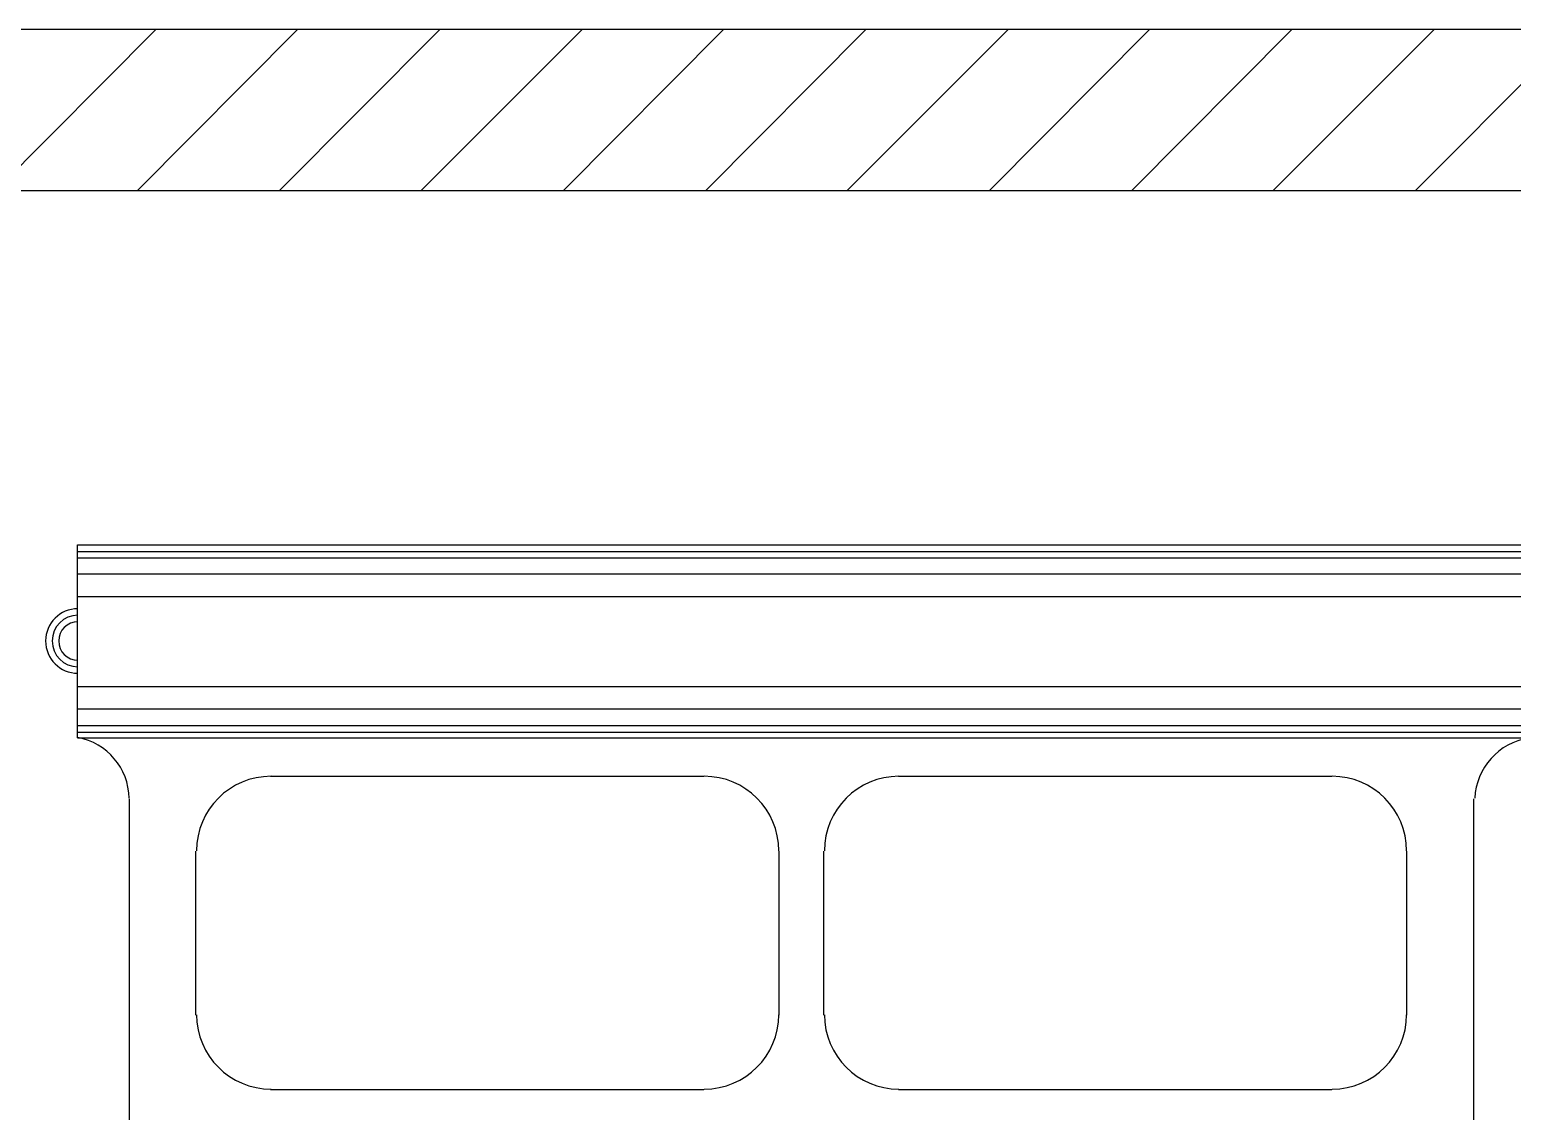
# Model space of a CAD drawing. Header units: millimetres. Extents: x 43 to 258, y 87 to 343.
# Drawn here: x 212.36 to 233.98, y 300.07 to 315.85 of the extents above; entities that cross this region are included whole.
import ezdxf

# ---------------------------------------------------------------- set-up
doc = ezdxf.new("R2010")
doc.units = ezdxf.units.MM
doc.header["$MEASUREMENT"] = 0
doc.layers.get('0').update_dxf_attribs({"linetype": 'CONTINUOUS'})

msp = doc.modelspace()

# ---------------------------------------------------------------- linework, layer by layer
at = {"color": 0, "linetype": 'Continuous', "lineweight": 25, "true_color": 0x000007}
for p, q in [((237.603, 315.849), (67.783, 315.849)), ((211.864, 313.499), (214.203, 315.849)), ((213.928, 313.499), (216.267, 315.849)), ((216.002, 313.499), (218.341, 315.849)), ((218.066, 313.499), (220.416, 315.849)), ((220.14, 313.499), (222.479, 315.849)), ((222.215, 313.499), (224.554, 315.849)), ((224.278, 313.499), (226.628, 315.849)), ((226.353, 313.499), (228.692, 315.849)), ((228.427, 313.499), (230.766, 315.849)), ((230.491, 313.499), (232.84, 315.849)), ((232.565, 313.499), (234.904, 315.849)), ((235.264, 313.499), (205.98, 313.499))]:
    msp.add_line(p, q, dxfattribs=at)
at = {"color": 0, "linetype": 'Continuous', "lineweight": 25, "true_color": 0x954a00}
for p, q in [((213.06, 308.24), (234.216, 308.24)), ((213.06, 308.144), (234.216, 308.144)), ((213.06, 307.911), (234.216, 307.911)), ((213.06, 307.583), (234.216, 307.583)), ((213.06, 306.271), (234.216, 306.271)), ((213.06, 305.943), (234.216, 305.943)), ((213.06, 305.7), (234.216, 305.7)), ((213.06, 305.604), (234.216, 305.604)), ((213.06, 305.52), (234.216, 305.52))]:
    msp.add_line(p, q, dxfattribs=at)
at = {"color": 0, "linetype": 'Continuous', "lineweight": 25, "true_color": 0x950000}
for p, q in [((215.875, 304.959), (222.194, 304.959)), ((225.03, 304.959), (231.348, 304.959)), ((214.785, 301.477), (214.785, 303.869)), ((223.284, 303.869), (223.284, 301.477)), ((223.94, 301.477), (223.94, 303.869)), ((232.438, 303.869), (232.438, 301.477)), ((222.194, 300.387), (215.875, 300.387)), ((231.348, 300.387), (225.03, 300.387))]:
    msp.add_line(p, q, dxfattribs=at)
at = {"color": 0, "linetype": 'Continuous', "lineweight": 25, "true_color": 0x000028}
for p, q in [((213.812, 304.631), (213.812, 299.731)), ((233.422, 297.116), (233.422, 304.631))]:
    msp.add_line(p, q, dxfattribs=at)
at = {"color": 0, "linetype": 'Continuous', "lineweight": 25, "true_color": 0x954a00}
msp.add_lwpolyline([(213.06, 305.52), (213.06, 308.335), (234.216, 308.335)], dxfattribs=at)
at = {"color": 0, "linetype": 'Continuous', "lineweight": 25, "true_color": 0x70954a}
for points in [[(213.065, 307.403), (212.805, 307.403), (212.594, 307.193), (212.594, 306.933)], [(213.065, 307.308), (212.858, 307.308), (212.69, 307.14), (212.69, 306.933)], [(213.065, 307.213), (212.911, 307.213), (212.785, 307.087), (212.785, 306.933)], [(212.594, 306.933), (212.594, 306.672), (212.805, 306.462), (213.065, 306.462)], [(212.69, 306.933), (212.69, 306.725), (212.858, 306.557), (213.065, 306.557)], [(212.785, 306.933), (212.785, 306.778), (212.911, 306.652), (213.065, 306.652)]]:
    msp.add_open_spline(points, degree=3, dxfattribs=at)
at = {"color": 0, "linetype": 'Continuous', "lineweight": 25, "true_color": 0x000028}
for points in [[(213.811, 304.639), (213.805, 305.075), (213.492, 305.446), (213.063, 305.525)], [(234.22, 305.518), (233.783, 305.448), (233.455, 305.081), (233.434, 304.639)]]:
    msp.add_open_spline(points, degree=3, dxfattribs=at)
at = {"color": 0, "linetype": 'Continuous', "lineweight": 25, "true_color": 0x950000}
for points in [[(215.881, 304.959), (215.281, 304.959), (214.796, 304.473), (214.796, 303.874)], [(223.284, 303.874), (223.284, 304.473), (222.798, 304.959), (222.199, 304.959)], [(225.035, 304.959), (224.436, 304.959), (223.95, 304.473), (223.95, 303.874)], [(232.438, 303.874), (232.438, 304.473), (231.953, 304.959), (231.353, 304.959)], [(214.796, 301.482), (214.796, 300.883), (215.281, 300.397), (215.881, 300.397)], [(222.199, 300.397), (222.798, 300.397), (223.284, 300.883), (223.284, 301.482)], [(223.95, 301.482), (223.95, 300.883), (224.436, 300.397), (225.035, 300.397)], [(231.353, 300.397), (231.953, 300.397), (232.438, 300.883), (232.438, 301.482)]]:
    msp.add_open_spline(points, degree=3, dxfattribs=at)

doc.saveas('drawing.dxf')
